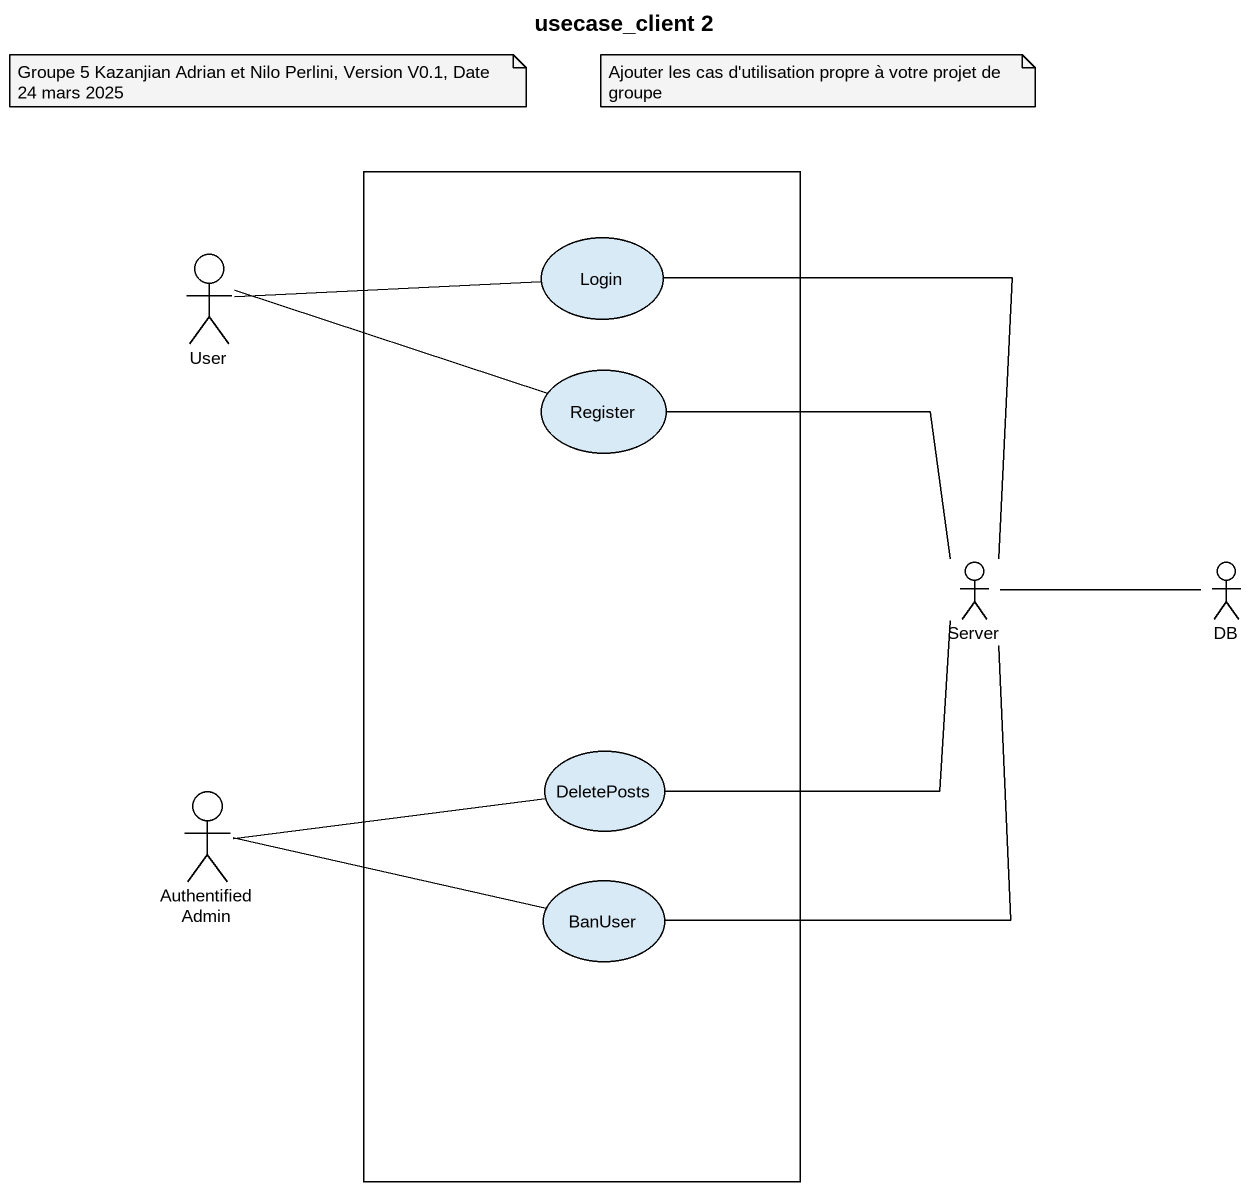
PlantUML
@startuml
title usecase_client 2
rectangle " " as rectangle1 {
  usecase Login
  usecase Register
  usecase DeletePosts
  usecase BanUser
}
actor User
actor Server
actor DB
actor "Authentified Admin" as Authentified_Admin
User -right- Login
User -right- Register
Login -- Server
Register -right- Server
Server -right- DB
DeletePosts -right- Server
Authentified_Admin -right- DeletePosts
Authentified_Admin -right- BanUser
BanUser -up- Server
note as N1
  Groupe 5 Kazanjian Adrian et Nilo Perlini, Version V0.1, Date 24 mars 2025
end note
note as N2
  Ajouter les cas d'utilisation propre à votre projet de groupe
end note
@enduml
